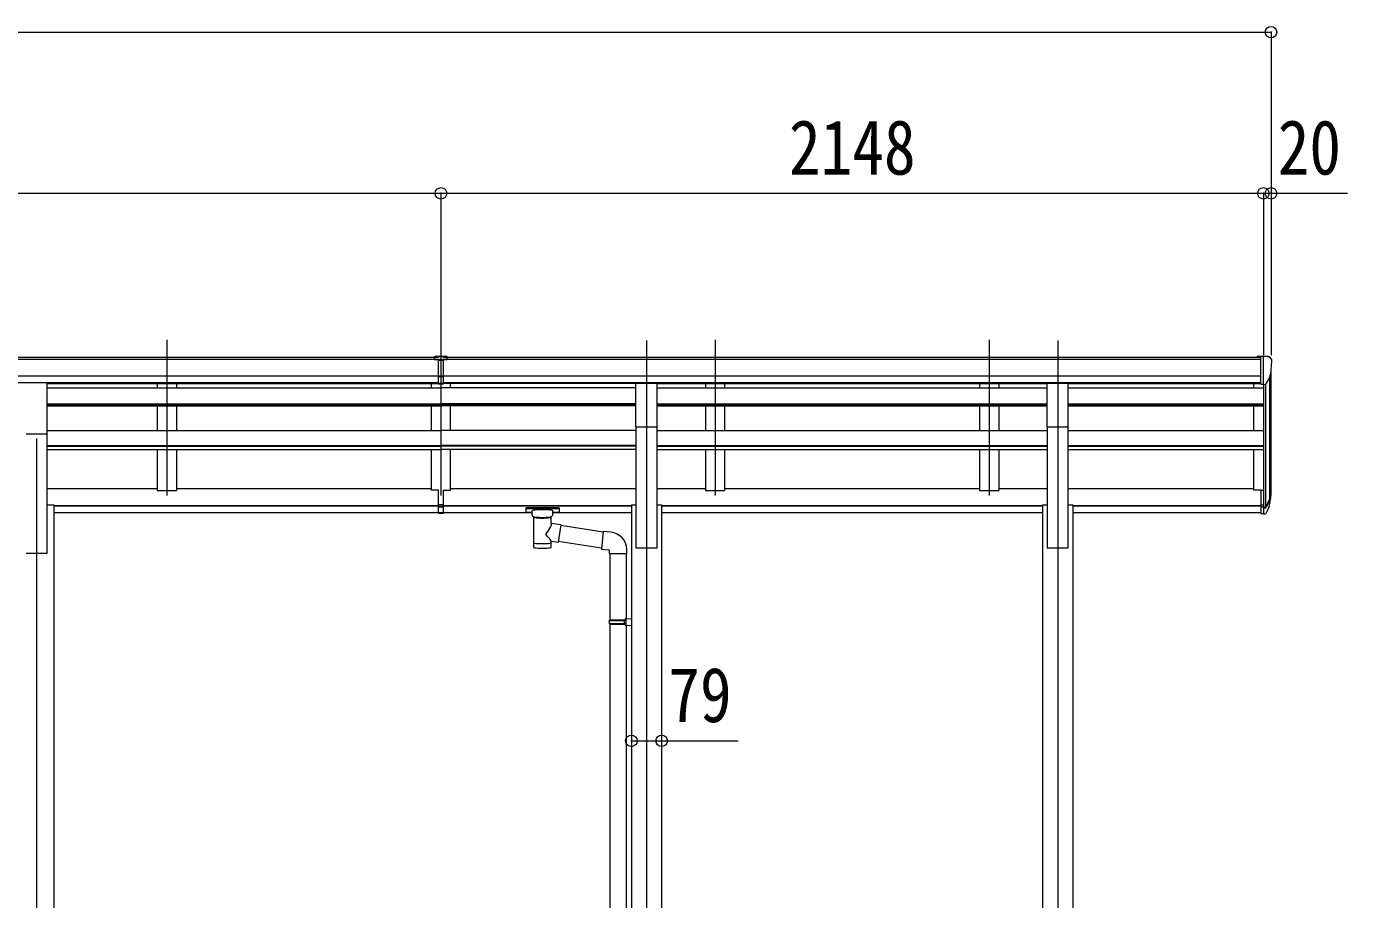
# Model space of a CAD drawing. Units: millimetres at full size, sheet at 1:30. Extents: x -8385 to 8479, y -5853 to 5787.
# Drawn here: x 2559 to 6009, y -836 to 1445 of the extents above; entities that cross this region are included whole.
import ezdxf
from ezdxf.enums import TextEntityAlignment as Align

# ---------------------------------------------------------------- set-up
doc = ezdxf.new("R2010")
doc.units = ezdxf.units.MM
doc.header["$LTSCALE"] = 30
doc.header["$PDMODE"] = 32
doc.header["$PDSIZE"] = 30
for name, color, linetype, lineweight in [('0-1_本体', 4, 'Continuous', 9), ('0-2_部品', 7, 'Continuous', 9), ('0-3_ELV2', 3, 'Continuous', 9), ('0-8_PARTS2', 2, 'Continuous', 9), ('0-A_寸法', 6, 'Continuous', 9), ('0-B_EXTLINE', 6, 'Continuous', 9)]:
    doc.layers.add(name, color=color, linetype=linetype, lineweight=lineweight)
doc.styles.add('ＭＳ ゴシック', font='')
doc.styles.get('ＭＳ ゴシック').set_extended_font_data('MS Gothic')

msp = doc.modelspace()

# ---------------------------------------------------------------- linework, layer by layer
at = {"layer": '0-1_本体'}
for p, q in [((-1364.07, 581.11), (3634.93, 581.11)), ((-1364.07, 575.77), (3634.93, 575.77)), ((3647.93, 581.11), (5782.93, 581.11)), ((3647.93, 575.77), (5782.93, 575.77)), ((-1364.07, 532.24), (3634.93, 532.24)), ((3647.93, 532.24), (5782.93, 532.24)), ((5805.14, 525.56), (5805.14, 207.33)), ((5809.43, 231.6), (5809.43, 544.36)), ((-1364.07, 514.57), (3634.93, 514.57)), ((2612.93, 512.19), (3634.93, 512.19)), ((2612.93, 500.94), (3641.43, 500.94)), ((2900.43, 512.13), (2900.43, 500.94)), ((2950.43, 512.13), (2950.43, 500.94)), ((3616.43, 500.94), (3616.43, 512.19)), ((3616.43, 500.94), (3616.43, 512.19)), ((4150.93, 500.94), (3641.43, 500.94)), ((3647.93, 514.57), (5782.93, 514.57)), ((4150.93, 512.19), (3647.93, 512.19)), ((3666.43, 500.94), (3666.43, 512.19)), ((4205.93, 512.19), (5224.93, 512.19)), ((4205.93, 500.94), (5224.93, 500.94)), ((4332.43, 512.13), (4332.43, 500.94)), ((4382.43, 512.13), (4382.43, 500.94)), ((5048.43, 512.13), (5048.43, 500.94)), ((5098.43, 512.13), (5098.43, 500.94)), ((5279.93, 512.19), (5782.93, 512.19)), ((5279.93, 500.94), (5789.43, 500.94)), ((5764.43, 500.94), (5764.43, 512.19)), ((5789.43, 509.73), (5789.43, 233.77)), ((5795.43, 510.21), (5795.43, 189.33)), ((2612.93, 459.01), (3641.43, 459.01)), ((2612.93, 457.51), (3641.43, 457.51)), ((2612.93, 453.31), (3641.43, 453.31)), ((2900.43, 453.31), (2900.43, 389.58)), ((2950.43, 453.31), (2950.43, 389.58)), ((3616.43, 389.58), (3616.43, 453.31)), ((3616.43, 389.58), (3616.43, 453.31)), ((4150.93, 459.01), (3641.43, 459.01)), ((4150.93, 457.51), (3641.43, 457.51)), ((4150.93, 453.31), (3641.43, 453.31)), ((3666.43, 389.58), (3666.43, 453.31)), ((4205.93, 459.01), (5224.93, 459.01)), ((4205.93, 457.51), (5224.93, 457.51)), ((4205.93, 453.31), (5224.93, 453.31)), ((4332.43, 453.31), (4332.43, 389.58)), ((4382.43, 453.31), (4382.43, 389.58)), ((5048.43, 453.31), (5048.43, 389.58)), ((5098.43, 453.31), (5098.43, 389.58)), ((5279.93, 459.01), (5789.43, 459.01)), ((5279.93, 457.51), (5789.43, 457.51)), ((5279.93, 453.31), (5789.43, 453.31)), ((5764.43, 389.58), (5764.43, 453.31)), ((2612.93, 68.47), (2612.93, 385.26)), ((2612.94, 389.58), (3641.43, 389.58)), ((4150.92, 389.58), (3641.43, 389.58)), ((4150.82, 399.14), (4150.82, 82.35)), ((4205.82, 82.35), (4205.82, 399.14)), ((4205.94, 389.58), (5224.94, 389.58)), ((5224.82, 399.14), (5224.82, 82.35)), ((5279.82, 82.35), (5279.82, 399.14)), ((5279.94, 389.58), (5789.43, 389.58)), ((2612.93, 350.14), (3641.43, 350.14)), ((2612.93, 348.66), (3641.43, 348.66)), ((4150.93, 350.14), (3641.43, 350.14)), ((4150.93, 348.66), (3641.43, 348.66)), ((4205.93, 350.14), (5224.93, 350.14)), ((4205.93, 348.66), (5224.93, 348.66)), ((5279.93, 350.14), (5789.43, 350.14)), ((5279.93, 348.66), (5789.43, 348.66)), ((2612.93, 339.41), (3641.43, 339.41)), ((2900.43, 339.41), (2900.43, 232.92)), ((2950.43, 339.41), (2950.43, 232.92)), ((3616.43, 232.94), (3616.43, 339.41)), ((3616.43, 232.94), (3616.43, 339.41)), ((4150.93, 339.41), (3641.43, 339.41)), ((3666.43, 232.94), (3666.43, 339.41)), ((4205.93, 339.41), (5224.93, 339.41)), ((4332.43, 339.41), (4332.43, 232.92)), ((4382.43, 339.41), (4382.43, 232.92)), ((5048.43, 339.41), (5048.43, 232.92)), ((5098.43, 339.41), (5098.43, 232.92)), ((5279.93, 339.41), (5789.43, 339.41)), ((5764.43, 232.94), (5764.43, 339.41)), ((2612.93, 237.74), (2900.43, 237.74)), ((2900.43, 232.92), (2950.43, 232.92)), ((2950.43, 237.74), (3616.43, 237.74)), ((3634.93, 232.94), (3616.43, 232.94)), ((3647.93, 232.94), (3666.43, 232.94)), ((3666.43, 237.74), (4150.93, 237.74)), ((4205.93, 237.74), (4332.43, 237.74)), ((4332.43, 232.92), (4382.43, 232.92)), ((4382.43, 237.74), (5048.43, 237.74)), ((5048.43, 232.92), (5098.43, 232.92)), ((5098.43, 237.74), (5224.93, 237.74)), ((5279.93, 237.74), (5764.43, 237.74)), ((5782.93, 232.94), (5764.43, 232.94)), ((2612.93, 194.85), (2630.63, 194.85)), ((2630.63, 194.85), (2630.63, -2192.54)), ((2630.63, 193.65), (3634.93, 193.65)), ((2630.63, 192.25), (3634.93, 192.25)), ((2630.63, 174.88), (3634.93, 174.88)), ((3647.93, 193.65), (4138.82, 193.65)), ((3647.93, 192.25), (4138.82, 192.25)), ((3647.93, 174.88), (3879.43, 174.88)), ((3933.43, 174.88), (4138.82, 174.88)), ((4138.82, 194.92), (4138.82, -2192.54)), ((4138.82, 194.92), (4150.82, 194.92)), ((4205.82, 194.92), (4217.82, 194.92)), ((4217.82, 194.92), (4217.82, -2192.54)), ((4217.82, 193.65), (5212.82, 193.65)), ((4217.82, 192.25), (5212.82, 192.25)), ((4217.82, 174.88), (5212.82, 174.88)), ((5212.82, 194.92), (5212.82, -2192.54)), ((5212.82, 194.92), (5224.82, 194.92)), ((5279.82, 194.92), (5291.82, 194.92)), ((5291.82, 194.92), (5291.82, -2192.54)), ((5291.82, 193.65), (5782.93, 193.65)), ((5291.82, 192.25), (5782.93, 192.25)), ((5291.82, 174.88), (5782.93, 174.88)), ((4150.82, 82.35), (4205.82, 82.35)), ((5224.82, 82.35), (5279.82, 82.35)), ((2557.93, 68.47), (2612.93, 68.47))]:
    msp.add_line(p, q, dxfattribs=at)
at = {"layer": '0-2_部品'}
for p, q in [((5782.93, 582.72), (5772.93, 582.63)), ((5772.93, 581.11), (5772.93, 582.63)), ((5782.93, 510.73), (5782.93, 582.72)), ((5801.43, 582.72), (5782.93, 582.72)), ((5789.43, 509.73), (5789.43, 582.72)), ((5801.43, 582.72), (5803.76, 582.58)), ((5804.52, 582.15), (5808.58, 576.34)), ((5811.43, 573.35), (5811.43, 572.72)), ((5797.05, 511.55), (5806.33, 527.61)), ((2557.93, 514.28), (2612.93, 514.28)), ((2612.93, 380.77), (2612.93, 514.28)), ((4150.82, 512.87), (4205.82, 512.87)), ((4150.82, 398.71), (4150.82, 512.87)), ((4205.82, 398.71), (4205.82, 512.87)), ((5224.82, 512.87), (5279.82, 512.87)), ((5224.82, 398.71), (5224.82, 512.87)), ((5279.82, 398.71), (5279.82, 512.87)), ((5782.93, 510.73), (5789.43, 510.73)), ((5789.43, 509.73), (5794.64, 510.05)), ((2557.93, 380.77), (2612.93, 380.77)), ((4150.82, 398.71), (4205.82, 398.71)), ((5224.82, 398.71), (5279.82, 398.71)), ((5782.93, 233.77), (5782.93, 172.7)), ((5782.93, 233.77), (5789.43, 233.77)), ((5789.43, 233.77), (5789.43, 171.88)), ((5795.86, 189.8), (5805.61, 208.22)), ((5807.03, 207.73), (5796.87, 188.55)), ((3862.93, 186.99), (3862.93, 176.23)), ((3862.93, 186.8), (3862.93, 185.26)), ((3864.93, 187.65), (3947.93, 187.65)), ((3864.93, 185.48), (3947.93, 185.48)), ((3864.93, 175.57), (3879.43, 175.57)), ((3879.43, 168.76), (3879.43, 179.03)), ((3933.43, 168.76), (3933.43, 179.03)), ((3933.43, 175.57), (3947.93, 175.57)), ((3949.93, 186.99), (3949.93, 176.23)), ((5782.93, 195.45), (5789.43, 195.45)), ((5782.93, 190.05), (5789.43, 190.05)), ((5782.93, 172.7), (5789.43, 172.7)), ((5789.43, 189.05), (5794.56, 189.05)), ((5789.43, 187.05), (5794.27, 187.05)), ((5804.45, 190.87), (5796.87, 173.38)), ((3883.53, 164.26), (3883.51, 83.97)), ((3929.33, 146.69), (3929.33, 164.27)), ((3954.55, 142.78), (3929.33, 146.69)), ((3954.55, 142.78), (3947.53, 97.52)), ((4064.78, 123.61), (3954.24, 140.76)), ((5789.43, 171.88), (5794.27, 171.88)), ((4085.75, 123.25), (4064.91, 125.07)), ((3929.34, 83.97), (3929.33, 100.59)), ((3929.33, 100.34), (3947.53, 97.52)), ((4061.11, 81.68), (3947.8, 99.26)), ((4126.82, 67.5), (4126.82, 78.42)), ((4080.82, 67.5), (4126.82, 67.5)), ((4082.82, 67.5), (4082.82, -105.05)), ((4124.82, 67.5), (4124.82, -102.49)), ((4122.82, -102.55), (4138.82, -102.08)), ((4122.82, -104.55), (4122.82, -102.55)), ((4138.82, -102.08), (4138.82, -120.02)), ((4080.82, -107.05), (4081.82, -105.05)), ((4080.82, -107.05), (4124.82, -107.05)), ((4080.82, -107.05), (4080.82, -115.05)), ((4080.82, -115.05), (4124.82, -115.05)), ((4080.82, -115.05), (4081.82, -117.05)), ((4081.82, -105.05), (4124.82, -105.05)), ((4081.82, -117.05), (4124.82, -117.05)), ((4082.82, -117.05), (4082.82, -1204.23)), ((4120.35, -107.05), (4119.92, -105.05)), ((4122.82, -104.55), (4124.82, -104.55)), ((4122.82, -119.55), (4122.82, -117.55)), ((4122.82, -119.55), (4138.82, -120.02)), ((4124.82, -119.6), (4124.82, -1201.67))]:
    msp.add_line(p, q, dxfattribs=at)
for points in [[(3862.93, 186.99), (3862.97, 187.19), (3863.05, 187.32), (3863.15, 187.42), (3863.25, 187.48), (3863.37, 187.52), (3863.66, 187.58), (3864.15, 187.63), (3864.69, 187.65), (3864.93, 187.65)], [(3862.93, 176.23), (3862.97, 176.04), (3863.05, 175.9), (3863.15, 175.8), (3863.25, 175.74), (3863.37, 175.7), (3863.66, 175.64), (3864.15, 175.59), (3864.69, 175.57), (3864.93, 175.57)], [(3947.93, 187.65), (3948.28, 187.65), (3948.81, 187.62), (3949.26, 187.57), (3949.56, 187.5), (3949.73, 187.4), (3949.85, 187.26), (3949.92, 187.08), (3949.93, 186.99)], [(3947.93, 175.57), (3948.28, 175.57), (3948.81, 175.6), (3949.26, 175.65), (3949.56, 175.72), (3949.73, 175.82), (3949.85, 175.96), (3949.92, 176.14), (3949.93, 176.23)], [(3879.47, 168.82), (3879.44, 168.46), (3879.69, 167.5), (3880.21, 166.62), (3881.01, 165.78), (3882.13, 164.98), (3883.53, 164.26)], [(3929.33, 164.27), (3929.56, 164.36), (3930.92, 165.1), (3932.03, 165.95), (3932.79, 166.81), (3933.25, 167.71), (3933.42, 168.6)], [(4064.91, 125.07), (4060.9, 79.25), (4080.82, 77.5), (4080.82, 67.5)], [(4120.35, -107.05), (4120.35, -115.05), (4119.92, -117.05)], [(4122.82, -117.55), (4124.82, -117.55), (4124.82, -104.55)]]:
    msp.add_lwpolyline(points, dxfattribs=at)
for centre, radius, start, end in [((5803.7, 581.58), 1, 35, 86.5), ((5609.43, 572.72), 202, 347.09739, 0), ((5808.43, 573.35), 3, 0, 87), ((5794.45, 513.05), 3, 273.5, 330), ((5676.21, 226.95), 133.22, 344.28698, 356.72013), ((5721.48, 234.17), 88.05, 342.78929, 2.77608), ((5720.77, 229.89), 89.07, 345.58812, 5.50424), ((5794.27, 190.05), 3, 270, 330), ((5794.27, 174.88), 3, 270, 330), ((5794.56, 190.55), 1.5, 270, 330), ((4081.82, 78.42), 45, 0, 85)]:
    msp.add_arc(centre, radius, start, end, dxfattribs=at)
for centre, major_axis, ratio, start_param, end_param in [((3864.93, 185.26), (2, 0), 0.109601, 1.5707963, 3.1415927), ((3906.43, 179.03), (27, 0), 0.122176, 6.2831853, 9.424778), ((3947.93, 185.26), (2, 0), 0.109601, 0, 1.5707963), ((3906.44, 163.81), (-22.91, 0.42), 0.072511, 0.0008029, 1.5715993), ((3906.44, 162.18), (-22.91, 0.42), 0.072511, 0.0008029, 1.5715993), ((3906.42, 163.81), (22.92, 0.42), 0.07247, 4.71158, 6.2823764), ((3906.42, 162.18), (22.92, 0.42), 0.07247, 4.71158, 6.2823764), ((3906.43, 120.15), (-22.81, -26.62), 0.234429, 1.6855472, 3.1268519), ((3917.43, 168.76), (16, 0), 0.361356, 6.2636979, 6.2831853), ((3908.98, 122.79), (20.32, -22.25), 0.045535, 0.0389954, 1.3075346), ((3906.43, 83.97), (22.92, 0), 0.101955, 3.1415499, 6.2833984), ((3906.43, 96.41), (22.91, 0), 0.122865, 3.1415927, 6.2831853)]:
    msp.add_ellipse(centre, major_axis=major_axis, ratio=ratio, start_param=start_param, end_param=end_param, dxfattribs=at)
at = {"layer": '0-3_ELV2'}
for p, q in [((3624.82, 574.68), (3624.82, 582.52)), ((3624.82, 574.68), (3634.82, 574.68)), ((3641.32, 573.86), (3634.82, 574.26)), ((3634.82, 572.68), (3647.82, 572.68)), ((3635.03, 511.05), (3635.03, 576.33)), ((3635.03, 574.2), (3641.53, 573.88)), ((3648.03, 572.68), (3635.03, 572.68)), ((3647.82, 574.2), (3641.32, 573.88)), ((3641.53, 573.86), (3648.03, 574.26)), ((3647.82, 511.05), (3647.82, 576.33)), ((3658.03, 574.68), (3648.03, 574.68)), ((3658.03, 574.68), (3658.03, 582.52)), ((3634.82, 531.16), (3641.32, 530.99)), ((3641.53, 530.99), (3635.03, 531.16)), ((3641.32, 530.99), (3647.82, 531.16)), ((3648.03, 531.16), (3641.53, 530.99)), ((3634.82, 512.11), (3641.32, 511.72)), ((3641.53, 511.72), (3635.03, 512.11)), ((3641.32, 511.72), (3647.82, 512.11)), ((3648.03, 512.11), (3641.53, 511.72)), ((3634.82, 195.45), (3634.82, 232.93)), ((3635.03, 195.45), (3635.03, 232.93)), ((3647.82, 195.45), (3647.82, 232.93)), ((3648.03, 195.45), (3648.03, 232.93)), ((3634.82, 195.45), (3647.82, 195.45)), ((3634.82, 173.2), (3634.82, 195.45)), ((3634.82, 190.05), (3647.82, 190.05)), ((3634.82, 174.27), (3641.32, 173.87)), ((3648.03, 195.45), (3635.03, 195.45)), ((3635.03, 173.2), (3635.03, 195.45)), ((3648.03, 190.05), (3635.03, 190.05)), ((3641.53, 173.87), (3635.03, 174.27)), ((3641.32, 173.87), (3647.82, 174.27)), ((3648.03, 174.27), (3641.53, 173.87)), ((3647.82, 173.2), (3647.82, 195.45)), ((3648.03, 173.2), (3648.03, 195.45))]:
    msp.add_line(p, q, dxfattribs=at)
for points in [[(3624.82, 582.52), (3642.82, 582.68), (3657.82, 582.55)], [(3658.03, 582.52), (3640.03, 582.68), (3625.03, 582.55)], [(3635.03, 574.72), (3625.03, 574.81), (3625.03, 582.55)], [(3647.82, 511.05), (3641.32, 510.65), (3634.82, 511.05), (3634.82, 576.39)], [(3635.03, 511.05), (3641.53, 510.65), (3648.03, 511.05), (3648.03, 576.39)], [(3647.82, 574.72), (3657.82, 574.81), (3657.82, 582.55)], [(3647.82, 530.05), (3644.57, 529.97), (3641.32, 529.89), (3638.08, 529.97), (3634.82, 530.05)], [(3635.03, 530.05), (3638.29, 529.97), (3641.53, 529.89), (3644.77, 529.97), (3648.03, 530.05)], [(3647.82, 173.2), (3641.32, 172.81), (3634.82, 173.2)], [(3635.03, 173.2), (3641.53, 172.81), (3648.03, 173.2)]]:
    msp.add_lwpolyline(points, dxfattribs=at)
for centre, major_axis, start_param, end_param in [((3665.89, 572.37), (24.57, -1.51), 3.1422238, 3.1491027), ((3616.96, 572.37), (-24.57, -1.51), 3.1340826, 3.1409615)]:
    msp.add_ellipse(centre, major_axis=major_axis, ratio=0.121868, start_param=start_param, end_param=end_param, dxfattribs=at)
at = {"layer": '0-8_PARTS2'}
for p, q in [((2925.43, 626.04), (2925.43, 219.25)), ((3641.43, 626.04), (3641.43, 219.25)), ((4178.32, 624.63), (4178.32, -3038.83)), ((4357.43, 626.04), (4357.43, 219.25)), ((5073.43, 626.04), (5073.43, 219.25)), ((5252.32, 624.63), (5252.32, -3038.83)), ((2585.43, 368.47), (2585.43, -3081.53))]:
    msp.add_line(p, q, dxfattribs=at)
at = {"layer": '0-A_寸法'}
for p, q in [((-1390.57, 1429.96), (5809.43, 1429.96)), ((5809.43, 1429.96), (5809.43, 1008.92)), ((-1370.57, 1008.92), (3641.43, 1008.92)), ((3641.43, 1008.92), (3641.43, 586.29)), ((3641.43, 1008.92), (5789.43, 1008.92)), ((5789.43, 1008.92), (5789.43, 586.29)), ((5789.43, 1008.92), (5809.43, 1008.92)), ((5809.43, 1008.92), (5809.43, 586.29)), ((5809.43, 1008.92), (6009.43, 1008.92)), ((4138.82, -421.49), (4217.82, -421.49))]:
    msp.add_line(p, q, dxfattribs=at)
for p in [(5809.43, 1429.96), (3641.43, 1008.92), (5789.43, 1008.92), (5809.43, 1008.92)]:
    msp.add_point(p, dxfattribs=at)
at = {"layer": '0-B_EXTLINE'}
msp.add_line((4217.82, -421.49), (4417.82, -421.49), dxfattribs=at)
for p in [(4138.82, -421.49), (4217.82, -421.49)]:
    msp.add_point(p, dxfattribs=at)

# ---------------------------------------------------------------- texts
at = {"layer": '0-A_寸法', "color": 7, "style": 'ＭＳ ゴシック', "width": 0.85}
for s, p in [('2148', (4550.43, 1014.92)), ('20', (5826.93, 1014.92))]:
    msp.add_text(s, height=143, dxfattribs=at).set_placement(p, align=Align.BOTTOM_LEFT)
at = {"layer": '0-B_EXTLINE', "color": 7, "style": 'ＭＳ ゴシック', "width": 0.85}
msp.add_text('79', height=143, dxfattribs=at).set_placement((4235.32, -415.49), align=Align.BOTTOM_LEFT)

doc.saveas('drawing.dxf')
